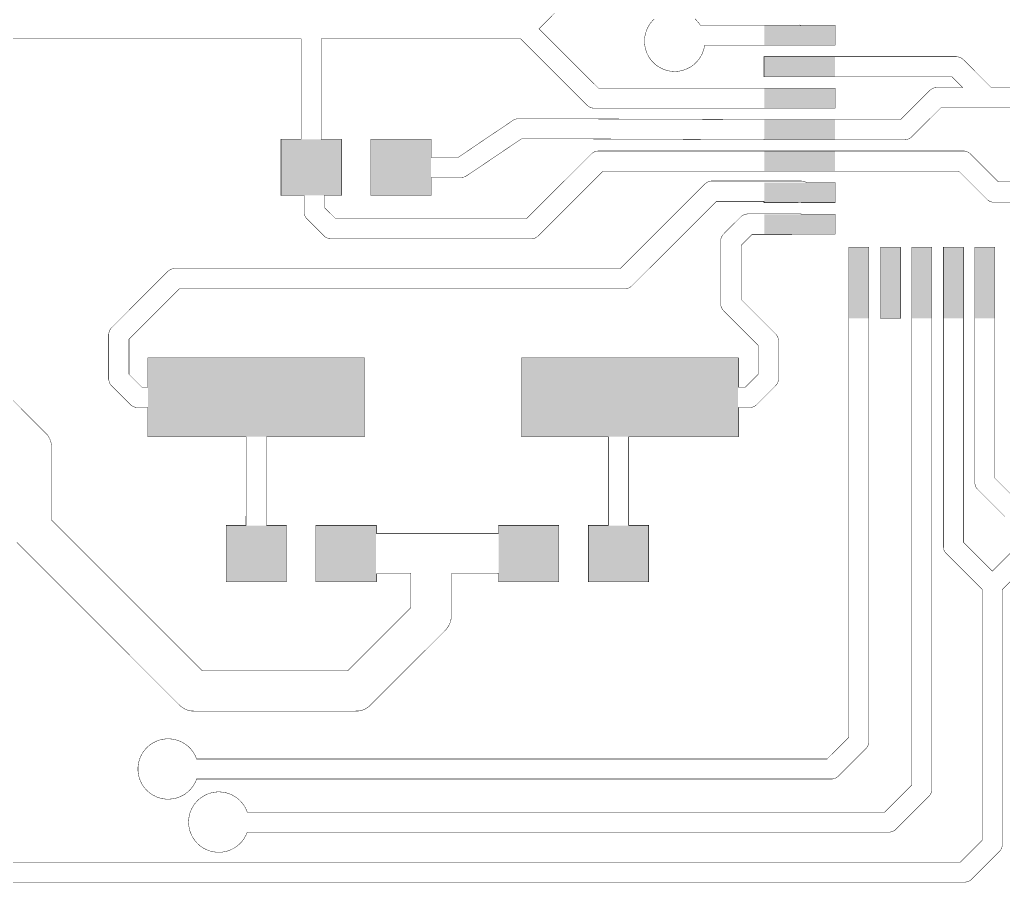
# Model space of a CAD drawing. Extents: x 0 to 3.15, y 0 to 4.33.
# Drawn here: x 0.657 to 1.642, y 0.765 to 1.628 of the extents above; entities that cross this region are included whole.
import ezdxf

# ---------------------------------------------------------------- set-up
doc = ezdxf.new("R2010")
doc.units = 0
doc.layers.add('Edge_Top', color=16, linetype='CONTINUOUS')
doc.layers.add('Top_Paste', color=4, linetype='CONTINUOUS')

msp = doc.modelspace()

# ---------------------------------------------------------------- linework, layer by layer
at = {"layer": 'Edge_Top', "linetype": 'CONTINUOUS', "const_width": 0.0004}
for points in [[(1.2292, 1.6714), (1.1768, 1.6189), (1.1771, 1.6186), (1.2363, 1.5595), (1.2363, 1.5595), (1.4379, 1.5595), (1.4381, 1.5595), (1.438, 1.5595), (1.4382, 1.5595)], [(1.4382, 1.6225), (1.4733, 1.6225), (1.4733, 1.6024), (1.402, 1.6024), (1.4011, 1.6024), (1.3425, 1.6024), (1.3425, 1.602), (1.3423, 1.6007), (1.342, 1.5994), (1.3417, 1.5981), (1.3413, 1.5969), (1.3408, 1.5956), (1.3403, 1.5944), (1.3398, 1.5932), (1.3392, 1.5921), (1.3385, 1.5909), (1.3378, 1.5898), (1.3371, 1.5887), (1.3363, 1.5877), (1.3355, 1.5867), (1.3346, 1.5857), (1.3337, 1.5848), (1.3327, 1.5839), (1.3317, 1.583), (1.3307, 1.5822), (1.3296, 1.5814), (1.3285, 1.5807), (1.3274, 1.5801), (1.3262, 1.5795), (1.325, 1.5789), (1.3238, 1.5784), (1.3226, 1.5779), (1.3213, 1.5775), (1.3201, 1.5772), (1.3188, 1.5769), (1.3175, 1.5766), (1.3162, 1.5764), (1.3149, 1.5763), (1.3136, 1.5762), (1.3123, 1.5762), (1.311, 1.5763), (1.3097, 1.5764), (1.3084, 1.5765), (1.3071, 1.5767), (1.3058, 1.577), (1.3045, 1.5773), (1.3033, 1.5777), (1.302, 1.5781), (1.3008, 1.5786), (1.2996, 1.5792), (1.2984, 1.5798), (1.2973, 1.5804), (1.2962, 1.5811), (1.2951, 1.5818), (1.294, 1.5826), (1.293, 1.5834), (1.292, 1.5843), (1.2911, 1.5852), (1.2902, 1.5862), (1.2893, 1.5872), (1.2885, 1.5882), (1.2878, 1.5893), (1.287, 1.5904), (1.2864, 1.5915), (1.2857, 1.5927), (1.2852, 1.5938), (1.2846, 1.595), (1.2842, 1.5963), (1.2838, 1.5975), (1.2834, 1.5988), (1.2831, 1.6), (1.2829, 1.6013), (1.2827, 1.6026), (1.2825, 1.6039), (1.2824, 1.6052), (1.2824, 1.6066), (1.2825, 1.6079), (1.2825, 1.6092), (1.2827, 1.6105), (1.2829, 1.6118), (1.2832, 1.6131), (1.2835, 1.6143), (1.2839, 1.6156), (1.2843, 1.6168), (1.2848, 1.6181), (1.2853, 1.6193), (1.2859, 1.6204), (1.2865, 1.6216), (1.2872, 1.6227), (1.2879, 1.6238), (1.2887, 1.6249), (1.2895, 1.6259), (1.2904, 1.6269), (1.2913, 1.6278), (1.2923, 1.6287)], [(1.3329, 1.6288), (1.3339, 1.6279), (1.3348, 1.6269), (1.3357, 1.6259), (1.3365, 1.6249), (1.3373, 1.6239), (1.338, 1.6228), (1.3382, 1.6225), (1.3389, 1.6225), (1.4379, 1.6225), (1.4381, 1.6224), (1.438, 1.6225), (1.4382, 1.6225)], [(1.7757, 1.4454), (1.632, 1.4454), (1.6312, 1.4454), (1.6304, 1.4455), (1.6296, 1.4457), (1.6289, 1.4459), (1.6281, 1.4462), (1.6274, 1.4466), (1.6268, 1.447), (1.6261, 1.4474), (1.6255, 1.4479), (1.6249, 1.4485), (1.6247, 1.4487), (1.6245, 1.4489), (1.5971, 1.4763), (1.5964, 1.4762), (1.4374, 1.4762), (1.4371, 1.4762), (1.2406, 1.4762), (1.2395, 1.4751), (1.1759, 1.4115), (1.1753, 1.411), (1.1747, 1.4105), (1.174, 1.4101), (1.1733, 1.4097), (1.1726, 1.4094), (1.1718, 1.4091), (1.1711, 1.4089), (1.1703, 1.4088), (1.1695, 1.4087), (1.1687, 1.4087), (1.1684, 1.4087), (1.1681, 1.4087), (0.9686, 1.4087), (0.9678, 1.4088), (0.967, 1.4089), (0.9662, 1.409), (0.9655, 1.4093), (0.9648, 1.4096), (0.964, 1.4099), (0.9634, 1.4103), (0.9627, 1.4107), (0.9621, 1.4112), (0.9615, 1.4118), (0.9613, 1.412), (0.9611, 1.4122), (0.9445, 1.4288), (0.944, 1.4294), (0.9435, 1.4301), (0.9431, 1.4307), (0.9427, 1.4314), (0.9424, 1.4321), (0.9421, 1.4329), (0.9419, 1.4336), (0.9418, 1.4344), (0.9417, 1.4352), (0.9417, 1.436), (0.9417, 1.4364), (0.9417, 1.4367), (0.9417, 1.452), (0.9412, 1.452), (0.9186, 1.452), (0.9186, 1.5084), (0.9388, 1.5084), (0.9388, 1.509), (0.9388, 1.6089), (0.3544, 1.6089)], [(1.4382, 1.5595), (1.4733, 1.5595), (1.4733, 1.5394), (1.402, 1.5394), (1.4011, 1.5394), (1.2318, 1.5394), (1.231, 1.5394), (1.2303, 1.5396), (1.2295, 1.5397), (1.2287, 1.54), (1.228, 1.5403), (1.2273, 1.5406), (1.2266, 1.541), (1.226, 1.5415), (1.2254, 1.542), (1.2248, 1.5425), (1.2246, 1.5427), (1.1584, 1.6089), (1.1584, 1.6089), (0.9589, 1.6089), (0.9589, 1.6084), (0.9589, 1.5083), (0.9609, 1.5084), (0.979, 1.5084), (0.979, 1.452), (0.962, 1.452), (0.9621, 1.4516), (0.9621, 1.4401), (0.9626, 1.4395), (0.9731, 1.4291), (0.9738, 1.4291), (1.1646, 1.4291), (1.1657, 1.4302), (1.2294, 1.4938), (1.23, 1.4944), (1.2306, 1.4948), (1.2313, 1.4952), (1.232, 1.4956), (1.2327, 1.4959), (1.2334, 1.4962), (1.2342, 1.4964), (1.235, 1.4965), (1.2357, 1.4966), (1.2365, 1.4966), (1.2369, 1.4966), (1.2372, 1.4966), (1.4379, 1.4966), (1.4382, 1.4966), (1.6016, 1.4966), (1.6024, 1.4966), (1.6032, 1.4965), (1.604, 1.4963), (1.6047, 1.4961), (1.6054, 1.4958), (1.6062, 1.4954), (1.6068, 1.495), (1.6075, 1.4946), (1.6081, 1.4941), (1.6087, 1.4936), (1.6089, 1.4933), (1.6091, 1.4931), (1.6365, 1.4658), (1.6372, 1.4658), (1.7765, 1.4658)], [(1.4381, 1.6024), (1.4371, 1.6024), (1.4019, 1.6024)], [(1.7754, 1.54), (1.625, 1.54), (1.6247, 1.54), (1.6248, 1.54), (1.5792, 1.54), (1.579, 1.5398), (1.5498, 1.5107), (1.5492, 1.5101), (1.5486, 1.5097), (1.5479, 1.5092), (1.5472, 1.5089), (1.5465, 1.5086), (1.5458, 1.5083), (1.545, 1.5081), (1.5442, 1.508), (1.5435, 1.5079), (1.5427, 1.5079), (1.5424, 1.5079), (1.4374, 1.5079), (1.4368, 1.5079), (1.4338, 1.5079), (1.4339, 1.5079), (1.402, 1.5079), (1.402, 1.508), (1.4016, 1.508), (1.1594, 1.5089), (1.1594, 1.5088), (1.1042, 1.4717), (1.1036, 1.4713), (1.1029, 1.4709), (1.1021, 1.4707), (1.1014, 1.4704), (1.1006, 1.4703), (1.0998, 1.4702), (1.099, 1.4701), (1.0984, 1.4701), (1.0981, 1.4701), (1.069, 1.4701), (1.069, 1.4698), (1.069, 1.452), (1.0086, 1.452), (1.0086, 1.5084), (1.069, 1.5084), (1.069, 1.4902), (1.0701, 1.4902), (1.0958, 1.4902), (1.0959, 1.4902), (1.151, 1.5274), (1.1516, 1.5278), (1.1524, 1.5281), (1.1531, 1.5284), (1.1538, 1.5286), (1.1546, 1.5288), (1.1554, 1.5289), (1.1562, 1.5289), (1.1569, 1.5289), (1.1572, 1.5289), (1.4381, 1.528), (1.4384, 1.528), (1.5388, 1.528), (1.5388, 1.528), (1.5681, 1.5573), (1.5687, 1.5579), (1.5694, 1.5583), (1.57, 1.5588), (1.5707, 1.5591), (1.5714, 1.5594), (1.5722, 1.5597), (1.573, 1.5599), (1.5737, 1.56), (1.5745, 1.5601), (1.5753, 1.5601), (1.5756, 1.5601), (1.601, 1.5601), (1.6001, 1.561), (1.5902, 1.5709), (1.5899, 1.5709), (1.4374, 1.5709), (1.437, 1.5709), (1.402, 1.5709), (1.402, 1.591), (1.4023, 1.591)], [(1.4023, 1.591), (1.4733, 1.591), (1.4741, 1.591), (1.5946, 1.591), (1.5954, 1.5909), (1.5962, 1.5908), (1.597, 1.5906), (1.5977, 1.5904), (1.5985, 1.5901), (1.5992, 1.5898), (1.5998, 1.5894), (1.6005, 1.5889), (1.6011, 1.5884), (1.6017, 1.5878), (1.6019, 1.5877), (1.6294, 1.5601), (1.6297, 1.5601), (1.7765, 1.5601)], [(1.4371, 1.591), (1.4382, 1.591), (1.4733, 1.591)], [(1.4381, 1.5394), (1.4371, 1.5394), (1.4019, 1.5394)], [(1.4446, 1.465), (1.4733, 1.465), (1.4733, 1.4449), (1.4393, 1.4449), (1.4391, 1.4448), (1.4383, 1.4448), (1.4375, 1.4447), (1.4367, 1.4448), (1.4359, 1.4449), (1.4358, 1.4449), (1.4355, 1.4449), (1.402, 1.4449), (1.402, 1.4462), (1.4016, 1.4462), (1.3543, 1.4462), (1.354, 1.4458), (1.2696, 1.3615), (1.269, 1.361), (1.2684, 1.3605), (1.2678, 1.3601), (1.2671, 1.3597), (1.2663, 1.3594), (1.2656, 1.3591), (1.2648, 1.3589), (1.2641, 1.3588), (1.2633, 1.3587), (1.2625, 1.3587), (1.2621, 1.3587), (1.2618, 1.3587), (0.8168, 1.3587), (0.8163, 1.3582), (0.7665, 1.3084), (0.7665, 1.3076), (0.7665, 1.2731), (0.7676, 1.272), (0.7793, 1.2603), (0.7798, 1.2603), (0.7854, 1.2603), (0.7854, 1.261), (0.7854, 1.2897), (1.0023, 1.2897), (1.0023, 1.2106), (0.904, 1.2106), (0.904, 1.2102), (0.904, 1.122), (0.9041, 1.122), (0.924, 1.122), (0.924, 1.0656), (0.8636, 1.0656), (0.8636, 1.122), (0.8837, 1.122), (0.8836, 1.1222), (0.8837, 1.2106), (0.7854, 1.2106), (0.7854, 1.2399), (0.7849, 1.2399), (0.7745, 1.2399), (0.7738, 1.24), (0.773, 1.2401), (0.7722, 1.2403), (0.7715, 1.2406), (0.7707, 1.2409), (0.77, 1.2413), (0.7694, 1.2417), (0.7687, 1.2421), (0.7681, 1.2426), (0.7676, 1.2432), (0.7675, 1.2433), (0.7489, 1.2619), (0.7484, 1.2624), (0.7479, 1.2631), (0.7475, 1.2637), (0.7471, 1.2644), (0.7468, 1.2652), (0.7466, 1.2659), (0.7464, 1.2667), (0.7462, 1.2674), (0.7461, 1.2682), (0.7461, 1.269), (0.7461, 1.2694), (0.7461, 1.2697), (0.7461, 1.3129), (0.7462, 1.3137), (0.7463, 1.3145), (0.7465, 1.3152), (0.7467, 1.316), (0.747, 1.3167), (0.7473, 1.3174), (0.7477, 1.3181), (0.7482, 1.3188), (0.7486, 1.3194), (0.7492, 1.3199), (0.7495, 1.3202), (0.7497, 1.3204), (0.8055, 1.3763), (0.8061, 1.3768), (0.8068, 1.3773), (0.8074, 1.3777), (0.8081, 1.3781), (0.8088, 1.3784), (0.8096, 1.3786), (0.8104, 1.3788), (0.8111, 1.379), (0.8119, 1.3791), (0.8127, 1.3791), (0.8131, 1.3791), (0.8134, 1.3791), (1.2584, 1.3791), (1.2589, 1.3796), (1.3431, 1.4638), (1.3437, 1.4643), (1.3443, 1.4648), (1.345, 1.4652), (1.3457, 1.4656), (1.3464, 1.4659), (1.3471, 1.4662), (1.3479, 1.4664), (1.3487, 1.4665), (1.3495, 1.4666), (1.3503, 1.4666), (1.3506, 1.4666), (1.3509, 1.4666), (1.4394, 1.4666), (1.4401, 1.4665), (1.4409, 1.4664), (1.4417, 1.4663), (1.4424, 1.466), (1.4432, 1.4657), (1.4439, 1.4654), (1.4446, 1.465), (1.4446, 1.465), (1.4446, 1.465)], [(1.4393, 1.4335), (1.4733, 1.4335), (1.4733, 1.4134), (1.4395, 1.4134), (1.4387, 1.4133), (1.4379, 1.4133), (1.4248, 1.4132), (1.3901, 1.4132), (1.3896, 1.4127), (1.3791, 1.4022), (1.3791, 1.4011), (1.3791, 1.3481), (1.3794, 1.3478), (1.4138, 1.3134), (1.4143, 1.3128), (1.4148, 1.3122), (1.4152, 1.3115), (1.4156, 1.3108), (1.4159, 1.3101), (1.4161, 1.3094), (1.4163, 1.3086), (1.4165, 1.3078), (1.4166, 1.307), (1.4166, 1.3063), (1.4166, 1.3059), (1.4166, 1.3056), (1.4166, 1.2686), (1.4165, 1.2678), (1.4164, 1.2671), (1.4162, 1.2663), (1.416, 1.2655), (1.4157, 1.2648), (1.4154, 1.2641), (1.415, 1.2634), (1.4145, 1.2628), (1.414, 1.2622), (1.4135, 1.2616), (1.4132, 1.2613), (1.413, 1.2611), (1.3946, 1.2427), (1.3941, 1.2422), (1.3934, 1.2417), (1.3928, 1.2413), (1.3921, 1.2409), (1.3913, 1.2406), (1.3906, 1.2404), (1.3898, 1.2402), (1.3891, 1.24), (1.3883, 1.24), (1.3875, 1.2399), (1.3871, 1.2399), (1.3868, 1.2399), (1.3763, 1.2399), (1.3763, 1.2377), (1.3763, 1.2106), (1.2666, 1.2106), (1.2666, 1.122), (1.2666, 1.122), (1.2866, 1.122), (1.2866, 1.0656), (1.2262, 1.0656), (1.2262, 1.122), (1.2462, 1.122), (1.2462, 1.1222), (1.2462, 1.2106), (1.2448, 1.2106), (1.1594, 1.2106), (1.1594, 1.2897), (1.3763, 1.2897), (1.3763, 1.2603), (1.3768, 1.2603), (1.3834, 1.2603), (1.3843, 1.2612), (1.3962, 1.2731), (1.3962, 1.2736), (1.3962, 1.3022), (1.3951, 1.3033), (1.3615, 1.3369), (1.361, 1.3375), (1.3605, 1.3381), (1.3601, 1.3387), (1.3597, 1.3394), (1.3594, 1.3402), (1.3591, 1.3409), (1.3589, 1.3417), (1.3588, 1.3424), (1.3587, 1.3432), (1.3587, 1.344), (1.3587, 1.3444), (1.3587, 1.3447), (1.3587, 1.4067), (1.3587, 1.4074), (1.3588, 1.4082), (1.359, 1.409), (1.3592, 1.4097), (1.3595, 1.4105), (1.3599, 1.4112), (1.3603, 1.4119), (1.3607, 1.4125), (1.3612, 1.4131), (1.3618, 1.4137), (1.362, 1.4139), (1.3622, 1.4142), (1.3789, 1.4308), (1.3795, 1.4314), (1.3801, 1.4318), (1.3808, 1.4323), (1.3815, 1.4326), (1.3822, 1.4329), (1.383, 1.4332), (1.3837, 1.4334), (1.3845, 1.4335), (1.3853, 1.4336), (1.3861, 1.4336), (1.3864, 1.4336), (1.3867, 1.4336), (1.4379, 1.4336), (1.4387, 1.4336), (1.4395, 1.4335), (1.4393, 1.4335)], [(0.6371, 0.7851), (1.5987, 0.7851), (1.5991, 0.7855), (1.6205, 0.8069), (1.6205, 0.8072), (1.6205, 1.0578), (1.6203, 1.058), (1.5842, 1.0941), (1.5837, 1.0947), (1.5832, 1.0953), (1.5828, 1.0959), (1.5824, 1.0966), (1.5821, 1.0974), (1.5819, 1.0981), (1.5817, 1.0989), (1.5815, 1.0997), (1.5815, 1.1004), (1.5815, 1.1012), (1.5815, 1.1015), (1.5815, 1.365), (1.5815, 1.3653), (1.5815, 1.4003), (1.5817, 1.4003)], [(1.4872, 1.4003), (1.507, 1.4003), (1.507, 1.3291), (1.507, 1.3282), (1.507, 0.9056), (1.507, 0.9048), (1.5069, 0.9041), (1.5067, 0.9033), (1.5065, 0.9025), (1.5062, 0.9018), (1.5058, 0.9011), (1.5054, 0.9004), (1.505, 0.8998), (1.5045, 0.8992), (1.5039, 0.8986), (1.5037, 0.8984), (1.4762, 0.8709), (1.4756, 0.8704), (1.475, 0.8699), (1.4743, 0.8695), (1.4737, 0.8691), (1.4729, 0.8688), (1.4722, 0.8686), (1.4714, 0.8684), (1.4706, 0.8682), (1.4699, 0.8682), (1.4691, 0.8682), (1.4688, 0.8682), (0.8341, 0.8682), (0.8337, 0.8669), (0.8332, 0.8657), (0.8326, 0.8645), (0.832, 0.8634), (0.8313, 0.8623), (0.8306, 0.8612), (0.8298, 0.8601), (0.829, 0.8591), (0.8282, 0.8581), (0.8273, 0.8571), (0.8263, 0.8562), (0.8253, 0.8553), (0.8243, 0.8545), (0.8233, 0.8537), (0.8222, 0.8529), (0.8211, 0.8522), (0.8199, 0.8516), (0.8188, 0.851), (0.8176, 0.8505), (0.8164, 0.85), (0.8151, 0.8495), (0.8139, 0.8491), (0.8126, 0.8488), (0.8113, 0.8485), (0.81, 0.8483), (0.8087, 0.8482), (0.8074, 0.8481), (0.8061, 0.848), (0.8048, 0.848), (0.8035, 0.8481), (0.8022, 0.8482), (0.8009, 0.8484), (0.7996, 0.8486), (0.7983, 0.8489), (0.797, 0.8493), (0.7958, 0.8497), (0.7946, 0.8501), (0.7933, 0.8506), (0.7922, 0.8512), (0.791, 0.8518), (0.7899, 0.8525), (0.7888, 0.8532), (0.7877, 0.8539), (0.7867, 0.8547), (0.7857, 0.8556), (0.7847, 0.8565), (0.7838, 0.8574), (0.7829, 0.8584), (0.782, 0.8594), (0.7812, 0.8604), (0.7805, 0.8615), (0.7798, 0.8626), (0.7791, 0.8637), (0.7785, 0.8649), (0.778, 0.8661), (0.7775, 0.8673), (0.777, 0.8685), (0.7766, 0.8698), (0.7763, 0.8711), (0.776, 0.8723), (0.7758, 0.8736), (0.7756, 0.8749), (0.7755, 0.8762), (0.7755, 0.8776), (0.7755, 0.8789), (0.7755, 0.8802), (0.7756, 0.8815), (0.7758, 0.8828), (0.776, 0.8841), (0.7763, 0.8854), (0.7767, 0.8866), (0.777, 0.8879), (0.7775, 0.8891), (0.778, 0.8903), (0.7786, 0.8915), (0.7792, 0.8927), (0.7798, 0.8938), (0.7805, 0.8949), (0.7813, 0.896), (0.7821, 0.8971), (0.7829, 0.8981), (0.7838, 0.899), (0.7847, 0.9), (0.7857, 0.9008), (0.7867, 0.9017), (0.7877, 0.9025), (0.7888, 0.9033), (0.7899, 0.904), (0.791, 0.9046), (0.7922, 0.9052), (0.7934, 0.9058), (0.7946, 0.9063), (0.7958, 0.9068), (0.7971, 0.9072), (0.7983, 0.9075), (0.7996, 0.9078), (0.8009, 0.908), (0.8022, 0.9082), (0.8035, 0.9083), (0.8048, 0.9084), (0.8061, 0.9084), (0.8074, 0.9083), (0.8088, 0.9082), (0.8101, 0.9081), (0.8113, 0.9079), (0.8126, 0.9076), (0.8139, 0.9072), (0.8152, 0.9069), (0.8164, 0.9064), (0.8176, 0.9059), (0.8188, 0.9054), (0.82, 0.9048), (0.8211, 0.9041), (0.8222, 0.9034), (0.8233, 0.9027), (0.8244, 0.9019), (0.8254, 0.9011), (0.8263, 0.9002), (0.8273, 0.8993), (0.8282, 0.8983), (0.829, 0.8973), (0.8298, 0.8963), (0.8306, 0.8952), (0.8313, 0.8941), (0.832, 0.893), (0.8326, 0.8918), (0.8332, 0.8906), (0.8337, 0.8894), (0.8341, 0.8882), (0.8343, 0.8882), (1.4652, 0.8882), (1.4652, 0.8883), (1.487, 0.91), (1.487, 0.9106), (1.487, 1.365), (1.487, 1.3653), (1.487, 1.4003), (1.4872, 1.4003)], [(1.5502, 1.4003), (1.57, 1.4003), (1.57, 1.3291), (1.57, 1.3282), (1.57, 0.8578), (1.57, 0.857), (1.5699, 0.8562), (1.5697, 0.8554), (1.5695, 0.8547), (1.5692, 0.854), (1.5688, 0.8533), (1.5684, 0.8526), (1.568, 0.8519), (1.5675, 0.8513), (1.5669, 0.8508), (1.5667, 0.8506), (1.5339, 0.8178), (1.5334, 0.8173), (1.5327, 0.8168), (1.5321, 0.8164), (1.5314, 0.816), (1.5306, 0.8157), (1.5299, 0.8155), (1.5291, 0.8153), (1.5284, 0.8151), (1.5276, 0.8151), (1.5268, 0.815), (1.5265, 0.815), (0.8848, 0.815), (0.8843, 0.8138), (0.8838, 0.8126), (0.8833, 0.8114), (0.8826, 0.8103), (0.882, 0.8091), (0.8812, 0.808), (0.8805, 0.807), (0.8797, 0.8059), (0.8788, 0.8049), (0.8779, 0.804), (0.877, 0.8031), (0.876, 0.8022), (0.875, 0.8014), (0.8739, 0.8006), (0.8729, 0.7998), (0.8718, 0.7991), (0.8706, 0.7985), (0.8694, 0.7979), (0.8682, 0.7973), (0.867, 0.7968), (0.8658, 0.7964), (0.8645, 0.796), (0.8633, 0.7957), (0.862, 0.7954), (0.8607, 0.7952), (0.8594, 0.795), (0.8581, 0.7949), (0.8568, 0.7949), (0.8555, 0.7949), (0.8542, 0.795), (0.8528, 0.7951), (0.8515, 0.7953), (0.8503, 0.7955), (0.849, 0.7958), (0.8477, 0.7961), (0.8465, 0.7965), (0.8452, 0.797), (0.844, 0.7975), (0.8428, 0.7981), (0.8417, 0.7987), (0.8405, 0.7993), (0.8394, 0.8), (0.8384, 0.8008), (0.8373, 0.8016), (0.8363, 0.8025), (0.8354, 0.8033), (0.8344, 0.8043), (0.8336, 0.8052), (0.8327, 0.8063), (0.8319, 0.8073), (0.8312, 0.8084), (0.8305, 0.8095), (0.8298, 0.8106), (0.8292, 0.8118), (0.8287, 0.813), (0.8282, 0.8142), (0.8277, 0.8154), (0.8273, 0.8167), (0.827, 0.8179), (0.8267, 0.8192), (0.8265, 0.8205), (0.8263, 0.8218), (0.8262, 0.8231), (0.8261, 0.8244), (0.8261, 0.8258), (0.8262, 0.8271), (0.8263, 0.8284), (0.8265, 0.8297), (0.8267, 0.831), (0.827, 0.8322), (0.8273, 0.8335), (0.8277, 0.8348), (0.8282, 0.836), (0.8287, 0.8372), (0.8292, 0.8384), (0.8298, 0.8396), (0.8305, 0.8407), (0.8312, 0.8418), (0.8319, 0.8429), (0.8327, 0.8439), (0.8336, 0.8449), (0.8345, 0.8459), (0.8354, 0.8468), (0.8363, 0.8477), (0.8373, 0.8486), (0.8384, 0.8494), (0.8395, 0.8501), (0.8406, 0.8508), (0.8417, 0.8515), (0.8429, 0.8521), (0.844, 0.8527), (0.8453, 0.8532), (0.8465, 0.8536), (0.8477, 0.854), (0.849, 0.8544), (0.8503, 0.8547), (0.8516, 0.8549), (0.8529, 0.8551), (0.8542, 0.8552), (0.8555, 0.8553), (0.8568, 0.8553), (0.8581, 0.8552), (0.8594, 0.8551), (0.8607, 0.855), (0.862, 0.8547), (0.8633, 0.8545), (0.8646, 0.8541), (0.8658, 0.8537), (0.8671, 0.8533), (0.8683, 0.8528), (0.8695, 0.8523), (0.8706, 0.8517), (0.8718, 0.851), (0.8729, 0.8503), (0.874, 0.8496), (0.875, 0.8488), (0.876, 0.848), (0.877, 0.8471), (0.8779, 0.8462), (0.8788, 0.8452), (0.8797, 0.8442), (0.8805, 0.8432), (0.8813, 0.8421), (0.882, 0.841), (0.8826, 0.8399), (0.8833, 0.8387), (0.8838, 0.8375), (0.8843, 0.8363), (0.8848, 0.8351), (0.8849, 0.8351), (1.5229, 0.8351), (1.5229, 0.8352), (1.55, 0.8622), (1.55, 0.8622), (1.55, 1.365), (1.55, 1.3653), (1.55, 1.4003), (1.5502, 1.4003)], [(1.5187, 1.4003), (1.5385, 1.4003), (1.5385, 1.3291), (1.5185, 1.3291), (1.5185, 1.4003), (1.5187, 1.4003)], [(1.5817, 1.4003), (1.6015, 1.4003), (1.6015, 1.3291), (1.6015, 1.3282), (1.6015, 1.1051), (1.6019, 1.1047), (1.6305, 1.0761), (1.6308, 1.0765), (1.6513, 1.0969)], [(1.6432, 1.1307), (1.6157, 1.1582), (1.6152, 1.1588), (1.6147, 1.1595), (1.6143, 1.1601), (1.6139, 1.1608), (1.6136, 1.1615), (1.6134, 1.1623), (1.6132, 1.1631), (1.613, 1.1638), (1.613, 1.1646), (1.613, 1.1654), (1.6129, 1.1657), (1.613, 1.365), (1.6129, 1.3653), (1.6129, 1.4003), (1.6132, 1.4003)], [(1.6132, 1.4003), (1.633, 1.4003), (1.633, 1.3291), (1.633, 1.3282), (1.633, 1.1693), (1.6332, 1.1691), (1.6548, 1.1475)], [(1.507, 1.3652), (1.507, 1.3642), (1.507, 1.329)], [(1.57, 1.3652), (1.57, 1.3642), (1.57, 1.329)], [(1.6015, 1.3652), (1.6015, 1.3642), (1.6015, 1.329)], [(1.633, 1.3652), (1.633, 1.3642), (1.633, 1.329)], [(0.5957, 1.3018), (0.6834, 1.214), (0.6842, 1.2132), (0.6848, 1.2124), (0.6854, 1.2116), (0.686, 1.2107), (0.6865, 1.2098), (0.687, 1.2089), (0.6874, 1.2079), (0.6878, 1.2069), (0.6881, 1.2059), (0.6884, 1.2049), (0.6886, 1.2039), (0.6888, 1.2029), (0.6889, 1.2018), (0.689, 1.2008), (0.689, 1.1997), (0.689, 1.1993), (0.689, 1.1272), (0.6892, 1.127), (0.8397, 0.9765), (0.8402, 0.9765), (0.9855, 0.9765), (0.9855, 0.9766), (1.0487, 1.0397), (1.0486, 1.04), (1.0486, 1.0737), (1.0478, 1.0736), (1.014, 1.0736), (1.014, 1.0722), (1.014, 1.0656), (0.9536, 1.0656), (0.9536, 1.122), (1.014, 1.122), (1.014, 1.114), (1.0148, 1.114), (1.0696, 1.114), (1.0699, 1.114), (1.1362, 1.114), (1.1362, 1.1147), (1.1362, 1.122), (1.1966, 1.122), (1.1966, 1.0656), (1.1362, 1.0656), (1.1362, 1.0737), (1.1354, 1.0736), (1.089, 1.0736), (1.089, 1.0736), (1.089, 1.0308), (1.089, 1.0298), (1.0889, 1.0287), (1.0887, 1.0277), (1.0885, 1.0267), (1.0882, 1.0257), (1.0879, 1.0247), (1.0875, 1.0237), (1.0871, 1.0227), (1.0866, 1.0218), (1.0861, 1.0209), (1.0855, 1.02), (1.0849, 1.0191), (1.0843, 1.0183), (1.0836, 1.0175), (1.0828, 1.0168), (1.0826, 1.0165), (1.0077, 0.9417), (1.007, 0.941), (1.0061, 0.9403), (1.0053, 0.9397), (1.0044, 0.9391), (1.0035, 0.9386), (1.0026, 0.9381), (1.0016, 0.9377), (1.0006, 0.9373), (0.9996, 0.937), (0.9986, 0.9367), (0.9976, 0.9365), (0.9966, 0.9363), (0.9955, 0.9362), (0.9945, 0.9362), (0.9934, 0.9362), (0.993, 0.9361), (0.8308, 0.9362), (0.8297, 0.9362), (0.8287, 0.9363), (0.8277, 0.9365), (0.8266, 0.9367), (0.8256, 0.937), (0.8246, 0.9373), (0.8236, 0.9377), (0.8227, 0.9381), (0.8217, 0.9386), (0.8208, 0.9391), (0.82, 0.9397), (0.8191, 0.9403), (0.8183, 0.9409), (0.8175, 0.9416), (0.8168, 0.9424), (0.8165, 0.9426), (0.6542, 1.105)], [(1.6623, 1.0796), (1.6405, 1.0578), (1.6405, 1.0575), (1.6405, 0.8024), (1.6405, 0.8016), (1.6404, 0.8009), (1.6402, 0.8001), (1.64, 0.7993), (1.6397, 0.7986), (1.6393, 0.7979), (1.6389, 0.7972), (1.6385, 0.7966), (1.638, 0.796), (1.6374, 0.7954), (1.6372, 0.7952), (1.6097, 0.7677), (1.6091, 0.7672), (1.6085, 0.7667), (1.6079, 0.7663), (1.6072, 0.766), (1.6064, 0.7656), (1.6057, 0.7654), (1.6049, 0.7652), (1.6041, 0.7651), (1.6034, 0.765), (1.6026, 0.765), (1.6023, 0.765), (0.6324, 0.765)]]:
    msp.add_lwpolyline(points, dxfattribs=at)
at = {"layer": 'Top_Paste'}
for points in [[(1.4022, 1.6223), (1.4731, 1.6223), (1.4022, 1.6026), (1.4731, 1.6026)], [(1.4022, 1.5908), (1.4731, 1.5908), (1.4022, 1.5711), (1.4731, 1.5711)], [(1.4022, 1.5593), (1.4731, 1.5593), (1.4022, 1.5396), (1.4731, 1.5396)], [(1.4022, 1.5278), (1.4731, 1.5278), (1.4022, 1.5081), (1.4731, 1.5081)], [(0.9188, 1.5082), (0.9788, 1.5082), (0.9188, 1.4522), (0.9788, 1.4522)], [(1.0088, 1.5082), (1.0688, 1.5082), (1.0088, 1.4522), (1.0688, 1.4522)], [(1.4022, 1.4963), (1.4731, 1.4963), (1.4022, 1.4766), (1.4731, 1.4766)], [(1.4022, 1.4648), (1.4731, 1.4648), (1.4022, 1.4451), (1.4731, 1.4451)], [(1.4022, 1.4333), (1.4731, 1.4333), (1.4022, 1.4136), (1.4731, 1.4136)], [(1.4872, 1.4001), (1.5068, 1.4001), (1.4872, 1.3293), (1.5068, 1.3293)], [(1.5187, 1.4001), (1.5383, 1.4001), (1.5187, 1.3293), (1.5383, 1.3293)], [(1.5502, 1.4001), (1.5698, 1.4001), (1.5502, 1.3293), (1.5698, 1.3293)], [(1.5816, 1.4001), (1.6013, 1.4001), (1.5816, 1.3293), (1.6013, 1.3293)], [(1.6131, 1.4001), (1.6328, 1.4001), (1.6131, 1.3293), (1.6328, 1.3293)], [(0.7856, 1.2895), (1.0021, 1.2895), (0.7856, 1.2108), (1.0021, 1.2108)], [(1.1596, 1.2895), (1.3761, 1.2895), (1.1596, 1.2108), (1.3761, 1.2108)], [(0.8638, 1.1218), (0.9238, 1.1218), (0.8638, 1.0658), (0.9238, 1.0658)], [(0.9538, 1.1218), (1.0138, 1.1218), (0.9538, 1.0658), (1.0138, 1.0658)], [(1.1364, 1.1218), (1.1964, 1.1218), (1.1364, 1.0658), (1.1964, 1.0658)], [(1.2264, 1.1218), (1.2864, 1.1218), (1.2264, 1.0658), (1.2864, 1.0658)]]:
    msp.add_solid(points, dxfattribs=at)

doc.saveas('drawing.dxf')
